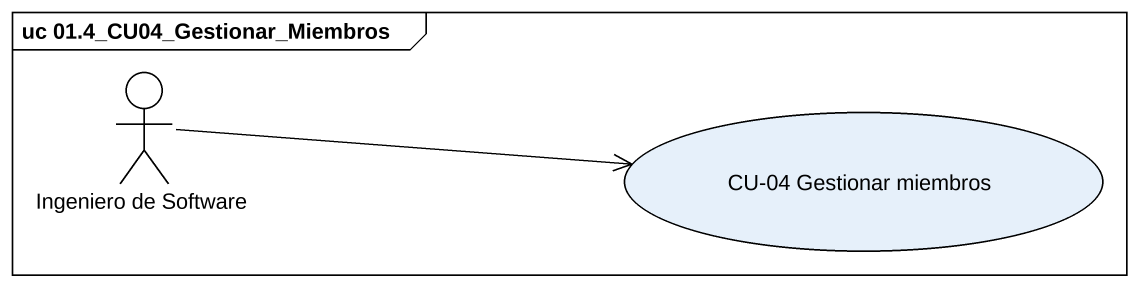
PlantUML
@startuml
mainframe uc 01.4_CU04_Gestionar_Miembros
actor "Ingeniero de Software" as Ingeniero_de_Software
usecase "CU-04 Gestionar miembros" as CU_04_Gestionar_miembros
Ingeniero_de_Software -right-> CU_04_Gestionar_miembros
Ingeniero_de_Software -right-> CU_04_Gestionar_miembros
@enduml
